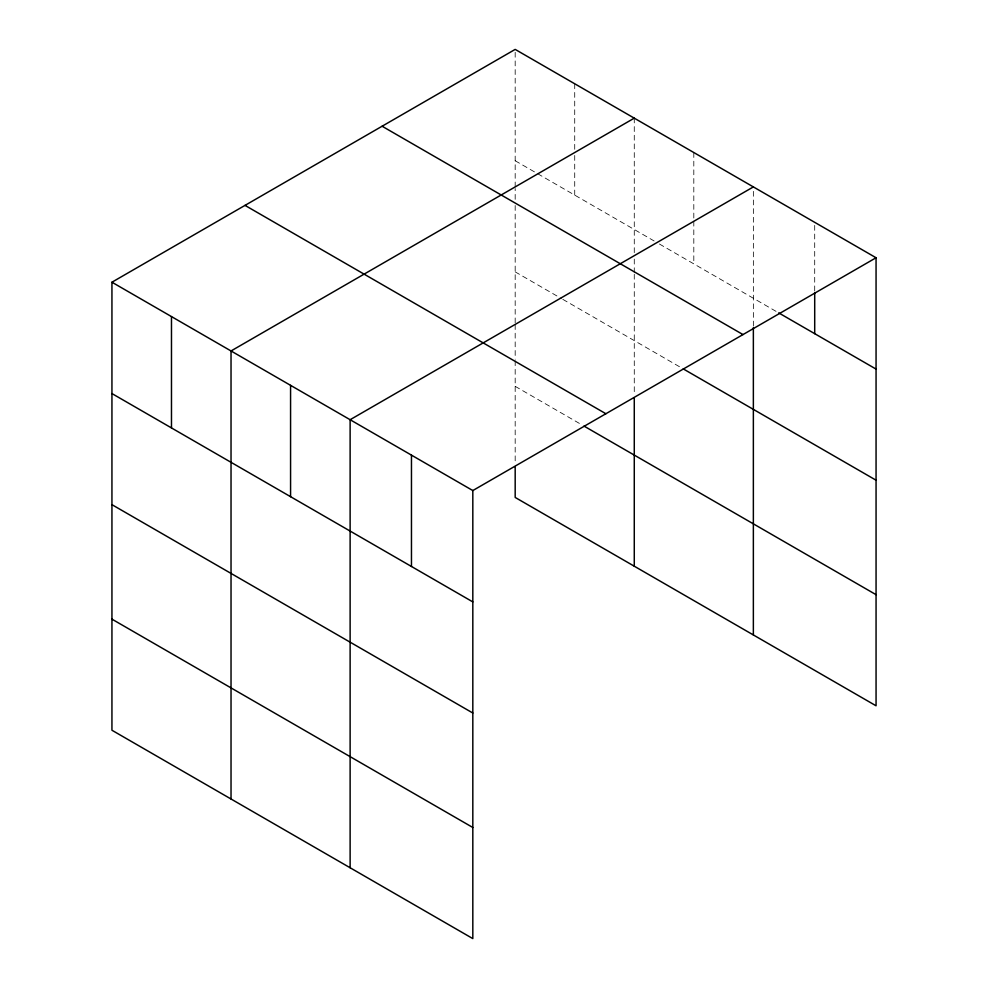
<?xml version="1.0" encoding="UTF-8"?>
<svg xmlns="http://www.w3.org/2000/svg" width="988" height="988" viewBox="0 0 988 988"><rect width="100%" height="100%" fill="white"/><g stroke="black" fill="none" stroke-linecap="round" stroke-linejoin="round"><path stroke-width="0.74" stroke-dasharray="4.94 3.71" d="M515.18 205.504L515.18 323.064M515.18 199.329L515.18 188.523M515.18 186.979L515.18 49.4M634.271 274.256L634.271 394.842M634.271 272.713L634.271 258.819M634.271 252.644L634.271 118.152M753.362 326.04L753.362 186.917M515.18 160.748L536.348 172.974M537.67 173.727L654.118 240.961M659.416 244.011L777.371 312.122M515.18 271.861L561.493 298.598M562.814 299.352L681.905 368.116M515.18 386.333L581.339 424.531M814.705 225.388L814.705 290.966M693.811 152.535L693.811 219.645M693.811 221.176L693.811 263.882M574.72 83.782L574.72 149.361M574.72 155.462L574.72 195.13M515.18 324.57L515.18 359.224M515.18 360.719L515.18 463.496"/><path stroke-width="1.48" d="M753.362 327.584L753.362 634.951M111.94 282.21L472.82 490.554L472.82 938.6L111.94 730.243L111.94 282.21L515.18 49.4L876.06 257.757L876.06 705.79L515.18 497.446L515.18 466.571M634.271 118.152L231.031 350.962L231.031 799.008M753.362 186.917L350.123 419.715L350.123 867.76M472.82 490.554L876.06 257.757M778.705 312.887L876.06 369.092M382.109 126.229L742.988 334.574M683.227 368.882L876.06 480.205M245.012 205.381L605.891 413.737M583.982 426.063L876.06 594.677M111.94 393.557L472.82 601.902M111.94 504.658L472.82 713.015M111.94 619.143L472.82 827.487M814.705 292.497L814.705 333.672M634.271 397.855L634.271 566.198M411.465 455.135L411.465 566.482M290.571 385.345L290.571 496.692M171.48 316.592L171.48 427.928"/></g></svg>
